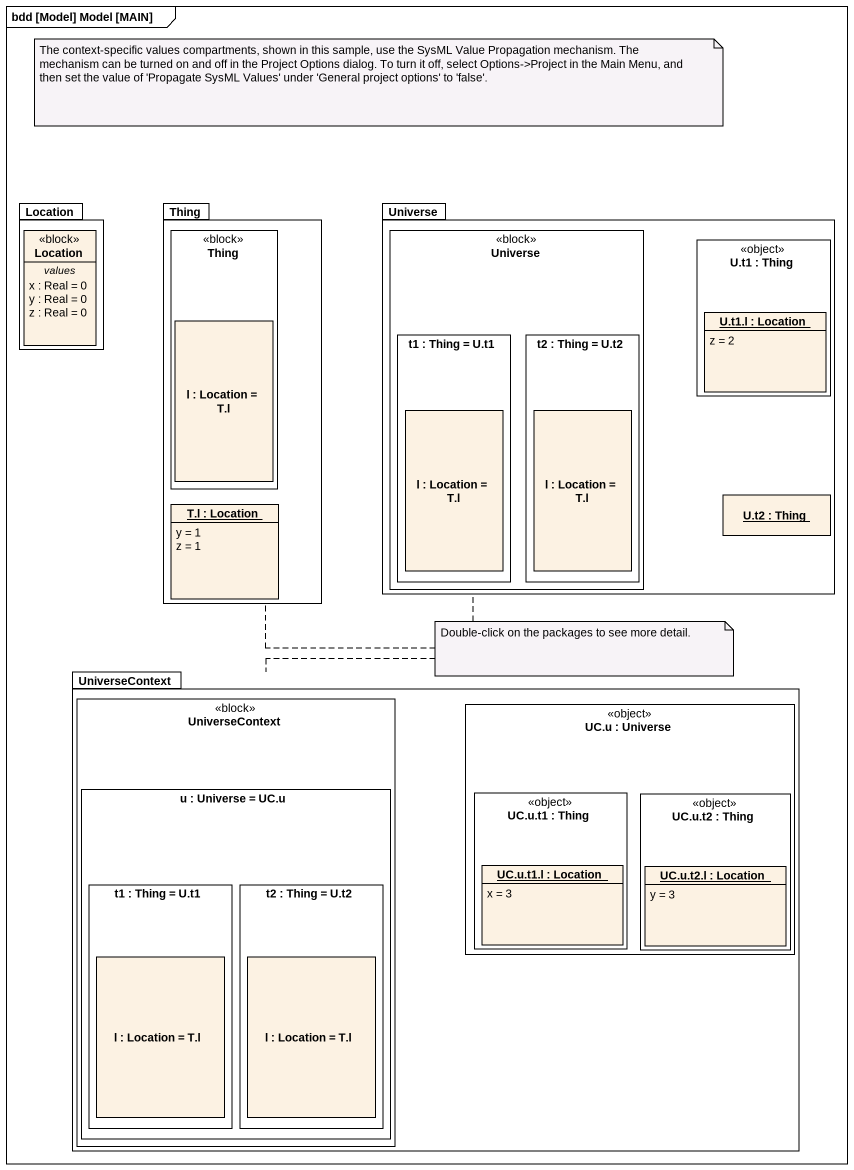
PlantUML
@startuml
mainframe bdd [Model] Model [MAIN]
allowmixing
hide circle
hide empty members
package Location {
  class "Location" as Location_2 <<block>> {
    -- values --
    x : Real = 0
    y : Real = 0
    z : Real = 0
  }
}
package Thing {
  rectangle "Thing" as Thing_2 <<block>> {
    rectangle "l : Location = T.l" as l
  }
  object "T.l : Location" as T_l {
    y = 1
    z = 1
  }
}
package Universe {
  rectangle "Universe" as Universe_2 <<block>> {
    rectangle "t1 : Thing = U.t1" as t1 {
      rectangle "l : Location = T.l" as l_2
    }
    rectangle "t2 : Thing = U.t2" as t2 {
      rectangle "l : Location = T.l" as l_3
    }
  }
  rectangle "U.t1 : Thing" as U_t1 <<object>> {
    object "U.t1.l : Location" as U_t1_l {
      z = 2
    }
  }
  object "U.t2 : Thing" as U_t2
}
package UniverseContext {
  rectangle "UniverseContext" as UniverseContext_2 <<block>> {
    rectangle "u : Universe = UC.u" as u {
      rectangle "t1 : Thing = U.t1" as t1_2 {
        rectangle "l : Location = T.l" as l_4
      }
      rectangle "t2 : Thing = U.t2" as t2_2 {
        rectangle "l : Location = T.l" as l_5
      }
    }
  }
  rectangle "UC.u : Universe" as UC_u <<object>> {
    rectangle "UC.u.t1 : Thing" as UC_u_t1 <<object>> {
      object "UC.u.t1.l : Location" as UC_u_t1_l {
        x = 3
      }
    }
    rectangle "UC.u.t2 : Thing" as UC_u_t2 <<object>> {
      object "UC.u.t2.l : Location" as UC_u_t2_l {
        y = 3
      }
    }
  }
}
note as N1
  The context-specific values compartments, shown in this sample, use the SysML Value Propagation mechanism. The mechanism can be turned on and off in the Project Options dialog. To turn it off, select Options->Project in the Main Menu, and then set the value of 'Propagate SysML Values' under 'General project options' to 'false'.
end note
note as N2
  Double-click on the packages to see more detail.
end note
N2 .. Universe
N2 .. Thing
N2 .. UniverseContext
@enduml
